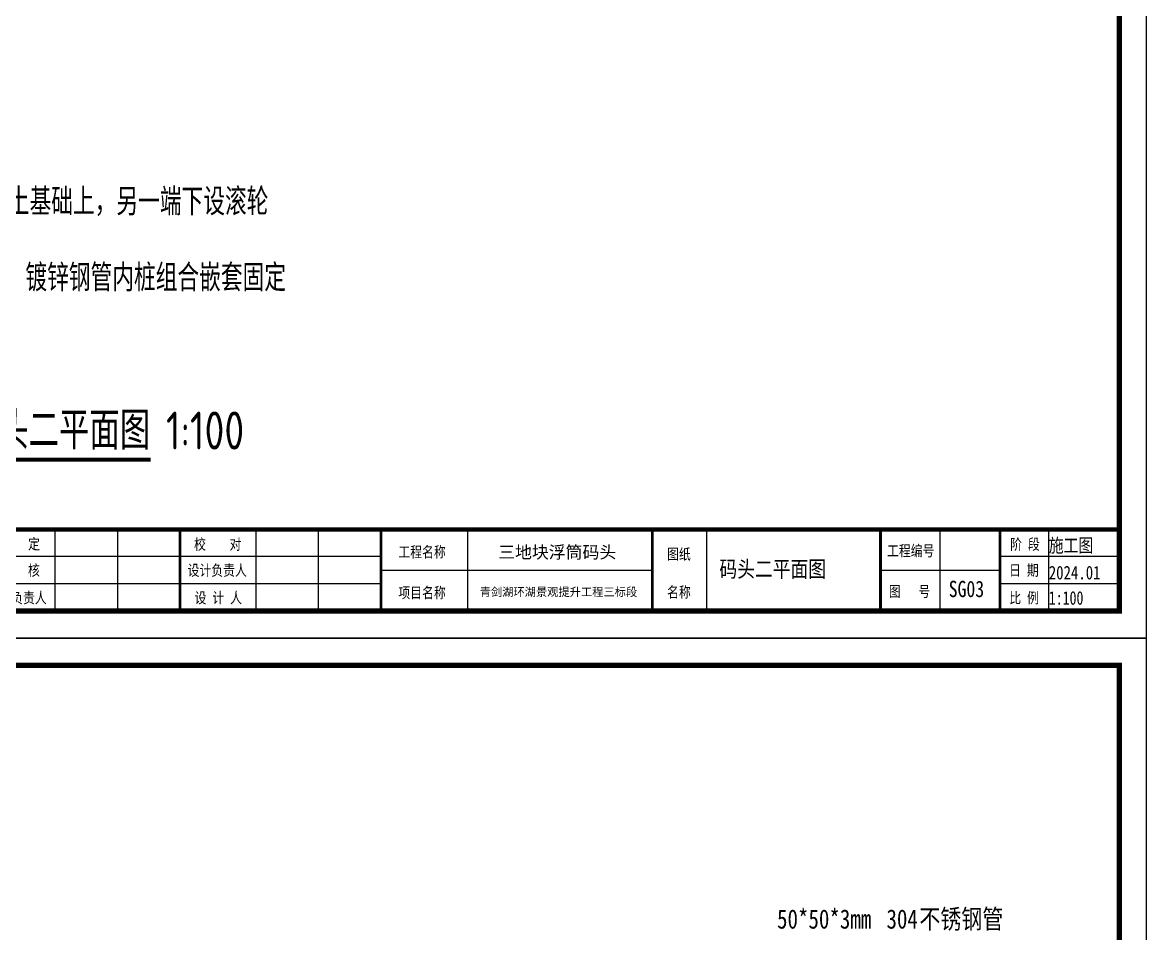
# Model space of a CAD drawing. Extents: x 343640352 to 343860175, y 671810750 to 672046431.
# Drawn here: x 343775659 to 343806715, y 671944582 to 671969740 of the extents above; entities that cross this region are included whole.
import ezdxf

# ---------------------------------------------------------------- set-up
doc = ezdxf.new("R2010")
doc.units = 0
doc.header["$LTSCALE"] = 1000
doc.layers.add('DIM_SYMB', color=3, linetype='Continuous')
doc.layers.add('PUB_TEXT', color=7, linetype='Continuous')
doc.styles.add('-宋体', font='', dxfattribs={"width": 0.8})
doc.styles.add('_TCH_DIM', font='SIMPLEX.shx', dxfattribs={"width": 0.7, "bigfont": 'GBCBIG.shx'})
doc.styles.get("Standard").update_dxf_attribs({"font": ''})
doc.styles.add('TSSD_Dimension', font='tssdeng.shx', dxfattribs={"width": 0.8, "bigfont": 'hztxt.shx'})
doc.styles.add('图框', font='')
doc.styles.add('黑体', font='simhei.ttf', dxfattribs={"width": 0.8})
doc.styles.get('-宋体').set_extended_font_data('SimSun')
doc.styles.get('Standard').set_extended_font_data('SimSun')
doc.styles.get('图框').set_extended_font_data('SimSun')

# ---------------------------------------------------------------- blocks, each defined once
blk = doc.blocks.new('$TITLEBLK$00000187')
for p, q in [((-196, 0), (-196, 15)), ((-184.5, 0), (-184.5, 15)), ((-159, 0), (-159, 15)), ((-147.5, 0), (-147.5, 15)), ((-120, 0), (-120, 15)), ((-76, 0), (-76, 15)), ((-33, 0), (-33, 15)), ((-13, 0), (-13, 15)), ((0, 0), (0, 15)), ((-136, 10), (-210, 10)), ((0, 10), (-22, 10)), ((-136, 7.5), (-86, 7.5)), ((-44, 7.5), (-22, 7.5)), ((-136, 5), (-210, 5)), ((0, 5), (-22, 5))]:
    blk.add_line(p, q)
for points, const_width in [([(-408.03, 0), (-408.03, 15), (0, 15)], 0.8), ([(-173, 0), (-173, 15)], 0.5), ([(-136, 0), (-136, 15)], 0.5), ([(-86, 0), (-86, 15)], 0.5), ([(-44, 0), (-44, 15)], 0.5), ([(-22, 0), (-22, 15)], 0.5)]:
    blk.add_lwpolyline(points, dxfattribs=dict(const_width=const_width))
at = {"style": '图框', "width": 0.8}
for s, p in [('审    定', (-207.53, 11.34)), ('校    对', (-170.43, 11.27)), ('阶 段', (-20.12, 11.27)), ('工程名称', (-132.8, 9.86)), ('图纸', (-83.31, 9.46)), ('工程编号', (-42.79, 10.08)), ('审    核', (-207.55, 6.48)), ('设计负责人', (-171.62, 6.48)), ('日 期', (-20.31, 6.48)), ('项目名称', (-132.8, 2.36)), ('名称', (-83.31, 2.46)), ('图   号', (-42.46, 2.6)), ('项目负责人', (-208.49, 1.42)), ('设 计 人', (-170.33, 1.42)), ('比 例', (-20.27, 1.42))]:
    blk.add_text(s, height=2, dxfattribs=at).set_placement(p)
for tag, p in [('审定人', (-193.68, 10.95)), ('校对', (-155.51, 10.92)), ('审核人', (-193.68, 6.03)), ('设计负责人', (-158.64, 6.23)), ('项目负责人', (-195.69, 1.11)), ('设计人', (-156.48, 1.18))]:
    blk.add_attdef(tag, p, '', height=3)
for tag, p, height, style, width in [('阶段', (-12.96, 10.81), 2.5, '黑体', 0.8), ('图名', (-73.67, 6.22), 3, '-宋体', 0.8), ('日期', (-12.96, 5.8), 2.5, '黑体', 0.8), ('图号', (-31.44, 2.55), 3, '_TCH_DIM', 0.7), ('比例', (-12.96, 1.14), 2.5, '黑体', 0.8)]:
    blk.add_attdef(tag, p, '', height=height, dxfattribs=dict(style=style, width=width))
at = {"layer": 'PUB_TEXT'}
for s, height, p in [('三地块浮筒码头', 2.278, (-114.42, 9.68)), ('青剑湖环湖景观提升工程三标段', 1.519, (-117.82, 2.73))]:
    blk.add_text(s, height=height, dxfattribs=at).set_placement(p)
blk = doc.blocks.new('rgthtyjyuk')
blk.add_lwpolyline([(0, 0), (420, 0), (420, 297), (0, 297)], close=True)
at = {"const_width": 1}
blk.add_lwpolyline([(6.97, 5), (415, 5), (415, 292), (6.97, 292)], close=True, dxfattribs=at)
at = {"const_width": 0.8}
blk.add_lwpolyline([(415, 20), (6.97, 20)], dxfattribs=at)

msp = doc.modelspace()

# ---------------------------------------------------------------- linework, layer by layer
at = {"layer": 'DIM_SYMB', "const_width": 105}
msp.add_lwpolyline([(343774147.2, 671957667.7), (343779205.4, 671957667.7)], dxfattribs=at)

# ---------------------------------------------------------------- block references
at = {"xscale": 150, "yscale": 150, "zscale": 150}
for p in [(343743714.6, 671952740), (343743714.6, 671908190)]:
    msp.add_blockref('rgthtyjyuk', p, dxfattribs=at)
ref = msp.add_blockref('$TITLEBLK$00000187', (343805964.6, 671953490), dxfattribs=dict(xscale=150, yscale=150, zscale=150))
ref.add_attrib('图名', '码头二平面图', (343794914.5, 671954423.8), dxfattribs={"color": 3, "height": 450, "style": '-宋体', "width": 0.8})
ref.add_attrib('图号', 'SG03', (343801249, 671953872.1), dxfattribs={"color": 3, "height": 450, "style": '黑体', "width": 0.8})
ref.add_attrib('日期', '2024.01', (343804014.6, 671954360.6), dxfattribs={"color": 3, "height": 375, "style": '黑体', "width": 0.8})
ref.add_attrib('阶段', '施工图', (343804014.6, 671955111.7), dxfattribs={"color": 3, "height": 375, "style": '黑体', "width": 0.8})
ref.add_attrib('比例', '1:100', (343804014.6, 671953661.7), dxfattribs={"color": 3, "height": 375, "style": '黑体', "width": 0.75})

# ---------------------------------------------------------------- texts
at = {"layer": 'PUB_TEXT', "style": 'TSSD_Dimension', "width": 0.8}
for s, p in [('不锈钢骨架，一端固定在混凝土基础上，另一端下设滚轮', (343767454.4, 671964415)), ('镀锌钢管内桩组合嵌套固定', (343775740.1, 671962315))]:
    msp.add_text(s, height=750, dxfattribs=at).set_placement(p)
at = {"layer": 'PUB_TEXT', "color": 7, "width": 0.8}
for s, height, style, p in [('码头二平面图', 1050, 'TSSD_Dimension', (343774147.2, 671957947.2)), ('1:100', 1050, 'TSSD_Dimension', (343779625.4, 671957947.2)), ('50*50*3mm', 531.65, '-宋体', (343796506, 671944717)), ('304', 531.65, '-宋体', (343799530.4, 671944717)), ('不锈钢管', 531.65, '-宋体', (343800437.8, 671944717))]:
    msp.add_text(s, height=height, dxfattribs=dict(at, style=style)).set_placement(p)

doc.saveas('drawing.dxf')
